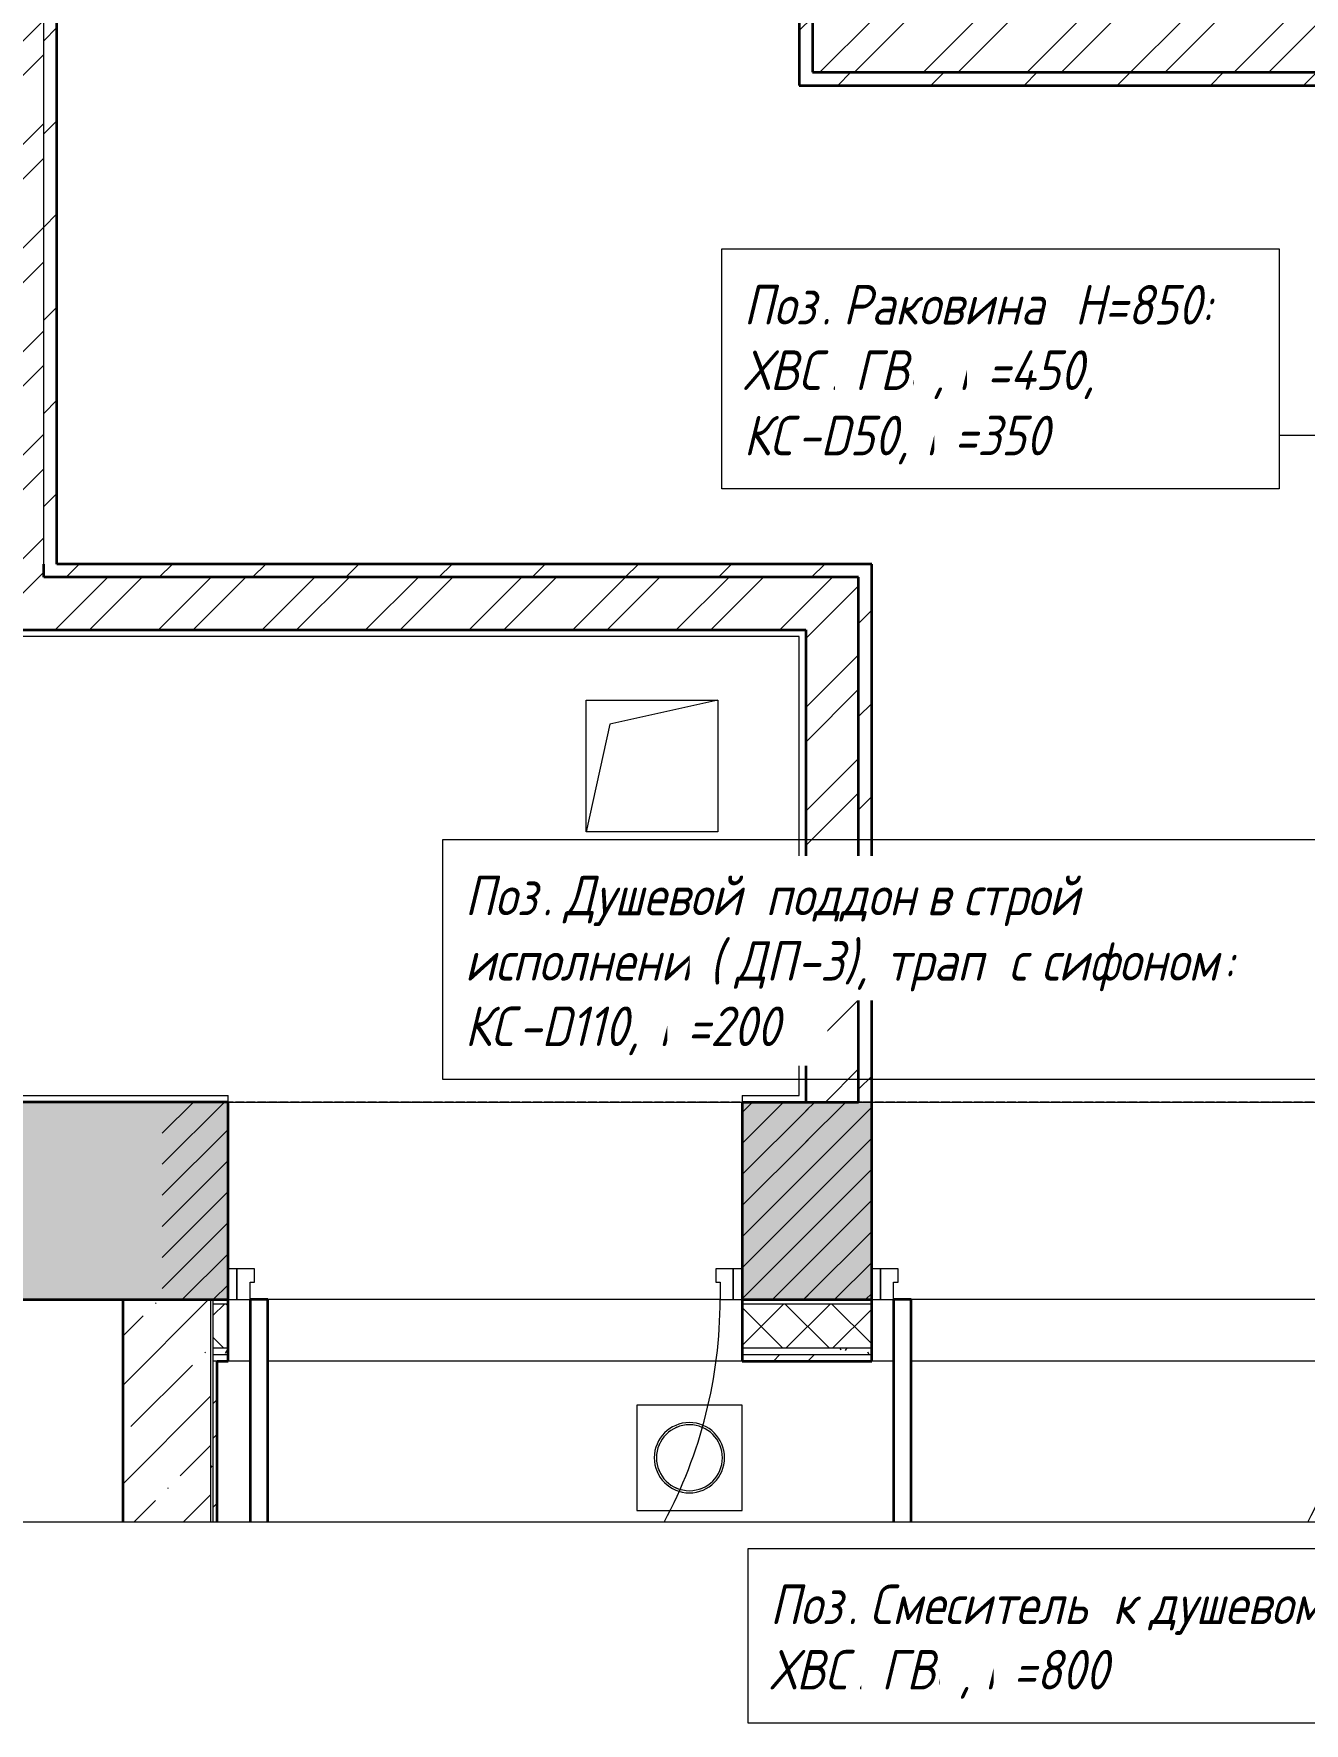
# Model space of a CAD drawing. Header units: millimetres. Extents: x -215207 to 92095, y -30385 to 123050.
# Drawn here: x 19452 to 22344, y 13946 to 17793 of the extents above; entities that cross this region are included whole.
import ezdxf

# ---------------------------------------------------------------- set-up
doc = ezdxf.new("R2010")
doc.units = ezdxf.units.MM
doc.linetypes.add('ADSK_Линия сетки', pattern=[25, 20, -2.5, 0, -2.5])
doc.linetypes.add('ADSK_Штриховая_ш2 п1_5', pattern=[4.5, 3, -1.5])
for name, color, linetype, lineweight in [('Аннотация', 7, 'Continuous', 20), ('Двери', 7, 'Continuous', 9), ('Оси', 7, 'Continuous', 9), ('Перекрытие', 7, 'Continuous', 20), ('Сантехника', 7, 'Continuous', 20), ('Стены наружные', 7, 'Continuous', 20), ('Стены штриховка', 7, 'Continuous', 9), ('Узлы', 7, 'Continuous', 20)]:
    doc.layers.add(name, color=color, linetype=linetype, lineweight=lineweight)
doc.styles.add('GOST Common_I', font='GOST_Common Italic.ttf', dxfattribs={"width": 0.9, "height": 90})
pattern_1 = [(45, (0, 0), (-35.3553, 35.3553), [])]
pattern_2 = [(45, (0, 0), (-117.8662, 117.8662), []), (45, (78.58, 0), (-117.8662, 117.8662), [])]
pattern_3 = [(0, (0, 0), (203.2, 50.8), [16.764, -135.636, 16.764, -135.636, -812.8]), (0, (0, 0), (203.2, 50.8), [-304.8, 16.764, -288.036, 16.764, -135.636, -355.6]), (0, (0, 0), (203.2, 50.8), [-762, 16.764, -84.836, 16.764, -237.236]), (120, (76.2, 25.4), (-145.59409, 150.57636), [16.764, -135.636, 16.764, -135.636, -812.8]), (120, (76.2, 25.4), (-145.59409, 150.57636), [-304.8, 16.764, -288.036, 16.764, -135.636, -355.6]), (120, (76.2, 25.4), (-145.59409, 150.57636), [-762, 16.764, -84.836, 16.764, -237.236]), (240, (101.6, 127), (-57.60591, -201.37636), [16.764, -135.636, 16.764, -135.636, -812.8]), (240, (101.6, 127), (-57.60591, -201.37636), [-304.8, 16.764, -288.036, 16.764, -135.636, -355.6]), (240, (101.6, 127), (-57.60591, -201.37636), [-762, 16.764, -84.836, 16.764, -237.236])]
pattern_4 = [(45, (0, 0), (-106.066, 106.066), [])]

# ---------------------------------------------------------------- blocks, each defined once
blk = doc.blocks.new('AC_Дверь_Однопольная_Стальная - Дн-17л__1170х2200h _ Подвал_ Л_Антипаника-6760679-План подвала _Пищеблок_ - Привязка мокрых точек')
at = {"layer": 'Двери', "lineweight": 20, "true_color": 0xff0000}
h = blk.add_hatch(dxfattribs=at)
h.set_pattern_fill('FP_2', color=1, style=0, pattern_type=2)
h.set_pattern_definition(pattern_1)
h.paths.add_polyline_path([(-735, 225), (-735, -225), (-585, -225), (-585, 225)])
h.paths.add_polyline_path([(735, 225), (585, 225), (585, -225), (735, -225)])
at = {"layer": 'Двери', "lineweight": 35}
for p, q in [((495, 731.2), (495, 225)), ((535, 225), (535, 731.2)), ((495, 225), (535, 225))]:
    blk.add_line(p, q, dxfattribs=at)
at = {"layer": 'Двери', "linetype": 'ADSK_Штриховая_ш2 п1_5'}
for p, q in [((-585, 225), (-735, 225)), ((-585, -225), (-585, 225)), ((735, 225), (585, 225)), ((585, 225), (585, -225)), ((-735, -225), (-585, -225)), ((585, -225), (735, -225))]:
    blk.add_line(p, q, dxfattribs=at)
at = {"layer": 'Двери'}
for p, q in [((-565, 225), (-585, 225)), ((-585, 225), (-585, 155)), ((-535, 225), (-565, 225)), ((-565, 225), (-565, 155)), ((-565, 155), (-565, 225)), ((-535, 185), (-535, 225)), ((565, 225), (535, 225)), ((535, 225), (535, 185)), ((565, 155), (565, 225)), ((585, 225), (565, 225)), ((565, 225), (565, 155)), ((585, 155), (585, 225)), ((-585, 155), (-565, 155)), ((-565, 155), (-525, 155)), ((-525, 185), (-535, 185)), ((-525, 155), (-525, 185)), ((535, 185), (525, 185)), ((525, 185), (525, 155)), ((525, 155), (565, 155)), ((565, 155), (585, 155))]:
    blk.add_line(p, q, dxfattribs=at)
blk.add_arc((535, 225), 1070, 151.7481, 180, dxfattribs=at)
blk = doc.blocks.new('AC_Дверь_Однопольная_Стальная - Дн-17л_1170х2200h _ Подвал_ Л_Антипаника-5101140-План подвала _Пищеблок_ - Привязка мокрых точек')
at = {"layer": 'Двери', "lineweight": 20, "true_color": 0xff0000}
h = blk.add_hatch(dxfattribs=at)
h.set_pattern_fill('FP_2', color=1, style=0, pattern_type=2)
h.set_pattern_definition(pattern_1)
h.paths.add_polyline_path([(-585, 225), (-735, 225), (-735, -225), (-585, -225)])
h.paths.add_polyline_path([(585, 225), (585, -225), (735, -225), (735, 225)])
at = {"layer": 'Двери', "lineweight": 35}
for p, q in [((495, 731.2), (495, 225)), ((535, 225), (535, 731.2)), ((495, 225), (535, 225))]:
    blk.add_line(p, q, dxfattribs=at)
at = {"layer": 'Двери', "linetype": 'ADSK_Штриховая_ш2 п1_5'}
for p, q in [((-585, 225), (-735, 225)), ((-585, -225), (-585, 225)), ((735, 225), (585, 225)), ((585, 225), (585, -225)), ((-735, -225), (-585, -225)), ((585, -225), (735, -225))]:
    blk.add_line(p, q, dxfattribs=at)
at = {"layer": 'Двери'}
for p, q in [((-565, 225), (-585, 225)), ((-585, 225), (-585, 155)), ((-535, 225), (-565, 225)), ((-565, 225), (-565, 155)), ((-565, 155), (-565, 225)), ((-535, 185), (-535, 225)), ((565, 225), (535, 225)), ((535, 225), (535, 185)), ((565, 155), (565, 225)), ((585, 225), (565, 225)), ((565, 225), (565, 155)), ((585, 155), (585, 225)), ((-585, 155), (-565, 155)), ((-565, 155), (-525, 155)), ((-525, 185), (-535, 185)), ((-525, 155), (-525, 185)), ((535, 185), (525, 185)), ((525, 185), (525, 155)), ((525, 155), (565, 155)), ((565, 155), (585, 155))]:
    blk.add_line(p, q, dxfattribs=at)
blk.add_arc((535, 225), 1070, 151.7481, 180, dxfattribs=at)
blk = doc.blocks.new('ADSK_ППР_Трап горизонтальный - С гидрозатвором 240х240 D110-V5-План подвала _Пищеблок_ - Привязка мокрых точек')
at = {"layer": 'Сантехника'}
for p, q in [((120, 120), (-120, 120)), ((-120, 120), (-120, -120)), ((120, -120), (120, 120)), ((-120, -120), (120, -120))]:
    blk.add_line(p, q, dxfattribs=at)
for radius, start, end in [(80, 0, 180), (75, 360, 180), (75, 109.9712, 115.0288), (75, 64.9712, 70.0288), (80, 180, 0), (75, 180, 360), (75, 154.9712, 160.0288), (75, 19.9712, 25.0288), (75, 199.9712, 205.0288), (75, 334.9712, 340.0288), (75, 244.9712, 250.0288), (75, 289.9712, 295.0288)]:
    blk.add_arc((0, 0), radius, start, end, dxfattribs=at)
blk = doc.blocks.new('ADSK_Обрыв_Линия - По умолчанию-8121897-План подвала _Пищеблок_ - Привязка мокрых точек')
at = {"layer": 'Узлы'}
blk.add_line((0, 0), (5345, 0), dxfattribs=at)

msp = doc.modelspace()

# ---------------------------------------------------------------- hatches: boundary and pattern name
at = {"layer": 'Стены наружные', "lineweight": 9}
h = msp.add_hatch(dxfattribs=at)
h.set_pattern_fill('FP_3', color=256, style=0, pattern_type=2)
h.set_pattern_definition(pattern_2)
h.paths.add_polyline_path([(19354, 16435.3), (19474, 16435.3), (19474, 21290.3), (19354, 21290.3), (19354, 17467.2)])
h.paths.add_polyline_path([(19374, 22340.3), (19474, 22340.3), (19474, 23640.3), (19354, 23640.3), (19354, 22340.3)])
h.paths.add_polyline_path([(19354, 23760.3), (19474, 23760.3), (19474, 26760.3), (19354, 26760.3), (19354, 24592.2)])
h = msp.add_hatch(dxfattribs=at)
h.set_pattern_fill('FP_8', color=256, style=0, pattern_type=2)
h.set_pattern_definition(pattern_4)
h.paths.add_polyline_path([(19504, 16585.3), (19504, 21290.3), (19474, 21290.3), (19474, 16585.3)])
h.paths.add_polyline_path([(19504, 22340.3), (19504, 22990.3), (19474, 22990.3), (19474, 22340.3)])
h = msp.add_hatch(dxfattribs=at)
h.set_pattern_fill('FP_8', color=256, style=0, pattern_type=2)
h.set_pattern_definition(pattern_4)
h.paths.add_polyline_path([(21194, 17675.3), (21224, 17675.3), (21224, 17855.3), (21194, 17855.3)])
h.paths.add_polyline_path([(21194, 18905.3), (21224, 18905.3), (21224, 20870.3), (21194, 20870.3), (21194, 19248.5)])
h = msp.add_hatch(dxfattribs=at)
h.set_pattern_fill('FP_3', color=256, style=0, pattern_type=2)
h.set_pattern_definition(pattern_2)
h.paths.add_polyline_path([(22669, 17705.3), (23289, 17705.3), (23289, 17825.3), (21224, 17825.3), (21224, 17705.3), (22549, 17705.3)])
h.paths.add_polyline_path([(24339, 17705.3), (24369, 17705.3), (24369, 17825.3), (24339, 17825.3), (24339, 17805.3)])
h = msp.add_hatch(dxfattribs=at)
h.set_pattern_fill('FP_8', color=256, style=0, pattern_type=2)
h.set_pattern_definition(pattern_4)
h.paths.add_polyline_path([(21224, 17675.3), (22549, 17675.3), (22549, 17705.3), (21224, 17705.3)])
h = msp.add_hatch(dxfattribs=at)
h.set_pattern_fill('FP_8', color=256, style=0, pattern_type=2)
h.set_pattern_definition(pattern_4)
h.paths.add_polyline_path([(19474, 16555.3), (21329, 16555.3), (21329, 16585.3), (19474, 16585.3)])
h = msp.add_hatch(dxfattribs=at)
h.set_pattern_fill('FP_8', color=256, style=0, pattern_type=2)
h.set_pattern_definition(pattern_4)
h.paths.add_polyline_path([(21329, 15390.3), (21359, 15390.3), (21359, 16585.3), (21329, 16585.3), (21329, 15686)])
h = msp.add_hatch(dxfattribs=at)
h.set_pattern_fill('FP_3', color=256, style=0, pattern_type=2)
h.set_pattern_definition(pattern_2)
h.paths.add_polyline_path([(21329, 16435.3), (21329, 16555.3), (19474, 16555.3), (19474, 16435.3), (21209, 16435.3)])
h = msp.add_hatch(dxfattribs=at)
h.set_pattern_fill('FP_3', color=256, style=0, pattern_type=2)
h.set_pattern_definition(pattern_2)
h.paths.add_polyline_path([(21209, 15360.3), (21329, 15360.3), (21329, 16435.3), (21209, 16435.3), (21209, 15686)])
h = msp.add_hatch(dxfattribs=at)
h.set_pattern_fill('FP_8', color=256, style=0, pattern_type=2)
h.set_pattern_definition(pattern_4)
h.paths.add_polyline_path([(21359, 15360.3), (21359, 15390.3), (21329, 15390.3), (21329, 15360.3)])
at = {"layer": 'Стены наружные', "lineweight": 9, "true_color": 0xc0c0c0}
h = msp.add_hatch(dxfattribs=at)
h.set_pattern_fill('FP_1', color=9, style=0, pattern_type=2)
h.set_pattern_definition([(0, (335, 35), (500, 500), [1.676, -498.324]), (0, (105, 55), (500, 500), [1.676, -498.324]), (0, (110, 135), (500, 500), [5, -495]), (0, (235, 115), (500, 500), [1.676, -498.324]), (0, (465, 185), (500, 500), [1.676, -498.324]), (0, (160, 250), (500, 500), [1.676, -498.324]), (0, (55, 265), (500, 500), [1.676, -498.324]), (0, (160, 180), (500, 500), [1.676, -498.324]), (0, (215, 210), (500, 500), [1.676, -498.324]), (0, (170, 25), (500, 500), [1.676, -498.324]), (0, (250, 55), (500, 500), [1.676, -498.324]), (0, (345, 265), (500, 500), [1.676, -498.324]), (0, (425, 320), (500, 500), [1.676, -498.324]), (0, (170, 400), (500, 500), [1.676, -498.324]), (0, (230, 310), (500, 500), [1.676, -498.324]), (0, (360, 380), (500, 500), [1.676, -498.324]), (0, (415, 95), (500, 500), [5, -495]), (0, (435, 160), (500, 500), [1.676, -498.324]), (0, (350, 110), (500, 500), [1.676, -498.324]), (0, (475, 380), (500, 500), [1.676, -498.324]), (0, (400, 240), (500, 500), [1.676, -498.324]), (0, (375, 175), (500, 500), [1.676, -498.324]), (0, (305, 140), (500, 500), [1.676, -498.324]), (0, (185, 335), (500, 500), [1.676, -498.324]), (0, (125, 325), (500, 500), [1.676, -498.324]), (0, (40, 410), (500, 500), [1.676, -498.324]), (0, (295, 405), (500, 500), [1.676, -498.324]), (0, (280, 325), (500, 500), [1.676, -498.324]), (0, (295, 235), (500, 500), [1.676, -498.324]), (0, (95, 180), (500, 500), [1.676, -498.324]), (0, (50, 110), (500, 500), [1.676, -498.324]), (0, (40, 35), (500, 500), [1.676, -498.324]), (0, (435, 285), (500, 500), [1.676, -498.324]), (0, (475, 445), (500, 500), [1.676, -498.324]), (0, (365, 460), (500, 500), [1.676, -498.324]), (0, (305, 435), (500, 500), [1.676, -498.324]), (0, (120, 450), (500, 500), [1.676, -498.324]), (0, (35, 330), (500, 500), [1.676, -498.324]), (0, (100, 375), (500, 500), [1.676, -498.324]), (45, (160, 115), (0, 500.001), [7.071, -700.036]), (26.565, (165, 120), (500.0009, 500), [11.181, -1106.854]), (26.565, (175, 125), (500.0009, 500), [11.181, -1106.854]), (0, (185, 130), (500, 500), [10, -490]), (296.565, (195, 130), (500, -500.0009), [11.181, -1106.854]), (270, (200, 120), (500, -500), [5, -495]), (213.69, (200, 115), (-500.0004, -499.99923), [18.028, -1784.748]), (225, (185, 105), (6e-14, -500.001), [7.071, -700.036]), (153.435, (180, 100), (-500.0005, -0.0004), [11.181, -1106.854]), (135, (170, 105), (-500.001, 6e-14), [7.071, -700.036]), (135, (165, 110), (-500.001, 6e-14), [7.071, -700.036]), (270, (405, 65), (500, -500), [10, -490]), (45, (375, 55), (0, 500.001), [7.071, -700.036]), (225, (405, 50), (6e-14, -500.001), [14.142, -692.965]), (180, (385, 35), (-500, -500), [10, -490]), (90, (370, 40), (-500, 500), [5, -495]), (135, (375, 35), (-500.001, 6e-14), [7.071, -700.036]), (63.435, (370, 45), (-0.0004, 500.0005), [11.181, -1106.854]), (206.565, (395, 40), (-500.0009, -500), [11.181, -1106.854]), (270, (405, 55), (500, -500), [5, -495]), (0, (395, 65), (500, 500), [10, -490]), (18.435, (380, 60), (999.99934, 500.00095), [15.812, -1565.328]), (296.565, (365, 365), (500, -500.0009), [11.181, -1106.854]), (45, (335, 355), (0, 500.001), [7.071, -700.036]), (225, (365, 350), (6e-14, -500.001), [14.142, -692.965]), (153.435, (345, 335), (-500.0005, -0.0004), [11.181, -1106.854]), (90, (330, 340), (-500, 500), [5, -495]), (180, (335, 340), (-500, -500), [5, -495]), (63.435, (330, 345), (-0.0004, 500.0005), [11.181, -1106.854]), (206.565, (355, 340), (-500.0009, -500), [11.181, -1106.854]), (225, (370, 355), (6e-14, -500.001), [7.071, -700.036]), (0, (355, 365), (500, 500), [10, -490]), (18.435, (340, 360), (999.99934, 500.00095), [15.812, -1565.328]), (315, (135, 440), (500.001, 0), [7.071, -700.036]), (45, (110, 430), (0, 500.001), [7.071, -700.036]), (225, (140, 425), (6e-14, -500.001), [14.142, -692.965]), (180, (120, 415), (-500, -500), [10, -490]), (90, (105, 420), (-500, 500), [5, -495]), (135, (110, 415), (-500.001, 6e-14), [7.071, -700.036]), (45, (105, 425), (0, 500.001), [7.071, -700.036]), (180, (130, 415), (-500, -500), [10, -490]), (270, (140, 435), (500, -500), [10, -490]), (0, (125, 440), (500, 500), [10, -490]), (26.565, (115, 435), (500.0009, 500), [11.181, -1106.854])])
h.paths.add_polyline_path([(27264, 14910.3), (27264, 15360.3), (22529, 15360.3), (22529, 14910.3), (26079.1, 14910.3)])
h.paths.add_polyline_path([(21209, 14910.3), (21359, 14910.3), (21359, 15360.3), (21064, 15360.3), (21064, 14910.3)])
h.paths.add_polyline_path([(19744, 14910.3), (19894, 14910.3), (19894, 15360.3), (17141, 15360.3), (17141, 14910.3), (19003.6, 14910.3)])
at = {"layer": 'Стены наружные', "lineweight": 9}
h = msp.add_hatch(dxfattribs=at)
h.set_pattern_fill('FP_4', color=256, style=0, pattern_type=2)
h.set_pattern_definition([(45, (0, 0), (-112.2532, 112.2532), []), (45, (112.25, 0), (-112.2532, 112.2532), [198.438, -39.688, 1.676, -38.011])])
h.paths.add_polyline_path([(19854, 14404.1), (19854, 14910.3), (19654, 14910.3), (19654, 14404.1), (19816.1, 14404.1)])
h = msp.add_hatch(dxfattribs=at)
h.set_pattern_fill('FP_6', color=256, style=0, pattern_type=2)
h.set_pattern_definition(pattern_3)
h.paths.add_polyline_path([(19854.8, 14404.1), (19859, 14404.1), (19859, 14910.3), (19854, 14910.3), (19854, 14404.1)])
h = msp.add_hatch(dxfattribs=at)
h.set_pattern_fill('FP_10', color=256, style=0, pattern_type=2)
h.set_pattern_definition([(180, (0, 0), (-6e-15, -50), [])])
h.paths.add_polyline_path([(23607.5, 14900.3), (23607.5, 14910.3), (22529, 14910.3), (22529, 14900.3), (23606.5, 14900.3)])
h.paths.add_polyline_path([(21214, 14900.3), (21359, 14900.3), (21359, 14910.3), (21064, 14910.3), (21064, 14900.3)])
h.paths.add_polyline_path([(19894, 14900.3), (19894, 14910.3), (19859, 14910.3), (19859, 14900.3)])
h = msp.add_hatch(dxfattribs=at)
h.set_pattern_fill('FP_5', color=256, style=0, pattern_type=2)
h.set_pattern_definition([(45, (0, 0), (-53.033, 53.033), []), (135, (0, 0), (-53.033, -53.033), [])])
h.paths.add_polyline_path([(19894, 14800.3), (19894, 14900.3), (19859, 14900.3), (19859, 14800.3)])
h.paths.add_polyline_path([(23606.5, 14800.3), (23606.5, 14900.3), (22529, 14900.3), (22529, 14800.3), (23425.8, 14800.3)])
h.paths.add_polyline_path([(21064, 14800.3), (21359, 14800.3), (21359, 14900.3), (21064, 14900.3)])
h = msp.add_hatch(dxfattribs=at)
h.set_pattern_fill('FP_6', color=256, style=0, pattern_type=2)
h.set_pattern_definition(pattern_3)
h.paths.add_polyline_path([(21064, 14785.3), (21359, 14785.3), (21359, 14800.3), (21064, 14800.3), (21064, 14795.4)])
h.paths.add_polyline_path([(22529, 14785.3), (23606.5, 14785.3), (23606.5, 14800.3), (22529, 14800.3), (22529, 14795.4)])
h.paths.add_polyline_path([(19894, 14785.3), (19894, 14800.3), (19859, 14800.3), (19859, 14785.3)])
at = {"layer": 'Стены наружные', "lineweight": 9, "true_color": 0xd2d2d2}
h = msp.add_hatch(dxfattribs=at)
h.set_pattern_fill('FP_3', color=254, style=0, pattern_type=2)
h.set_pattern_definition(pattern_2)
h.paths.add_polyline_path([(19894, 14770.3), (19894, 14785.3), (19859, 14785.3), (19859, 14770.3), (19869, 14770.3)])
h.paths.add_polyline_path([(22541.3, 14770.3), (23606.5, 14770.3), (23606.5, 14785.3), (22529, 14785.3), (22529, 14770.3)])
h.paths.add_polyline_path([(21064, 14770.3), (21359, 14770.3), (21359, 14785.3), (21064, 14785.3)])
h = msp.add_hatch(dxfattribs=at)
h.set_pattern_fill('FP_3', color=254, style=0, pattern_type=2)
h.set_pattern_definition(pattern_2)
h.paths.add_polyline_path([(19860.6, 14404.1), (19869, 14404.1), (19869, 14770.3), (19859, 14770.3), (19859, 14404.1)])

# ---------------------------------------------------------------- linework, layer by layer
at = {"lineweight": 20}
for p, q in [((20709, 15975.3), (20709, 16275.3)), ((20709, 16275.3), (21009, 16275.3)), ((21009, 16275.3), (20763, 16220.7)), ((21009, 16275.3), (21009, 15975.3)), ((20763, 16220.7), (20709, 15975.3)), ((21009, 15975.3), (20709, 15975.3))]:
    msp.add_line(p, q, dxfattribs=at)
at = {"layer": 'Аннотация', "color": 5, "lineweight": 9, "true_color": 0x0000ff}
msp.add_line((22761.1, 16878), (22286.7, 16878), dxfattribs=at)
at = {"layer": 'Аннотация', "color": 5, "lineweight": 9, "true_color": 0x0000ff, "flags": 128}
for points in [[(21017.6, 17303), (22286.7, 17303), (22286.7, 16756.5), (21017.6, 16756.5)], [(20382.9, 15957.8), (22435.1, 15957.8), (22435.1, 15411.3), (20382.9, 15411.3)], [(21077.6, 14343.8), (22969.5, 14343.8), (22969.5, 13945.8), (21077.6, 13945.8)]]:
    msp.add_lwpolyline(points, close=True, dxfattribs=at)
at = {"layer": 'Оси', "linetype": 'ADSK_Линия сетки'}
msp.add_line((30346.9, 15360.3), (14186, 15360.3), dxfattribs=at)
at = {"layer": 'Перекрытие', "color": 49, "true_color": 0x464646}
for p, q in [((19894, 15360.3), (21064, 15360.3)), ((21359, 15360.3), (22519, 15360.3)), ((20824, 14670.3), (20824, 14430.3)), ((21064, 14670.3), (20824, 14670.3)), ((21064, 14430.3), (21064, 14670.3)), ((20824, 14430.3), (21064, 14430.3))]:
    msp.add_line(p, q, dxfattribs=at)
at = {"layer": 'Стены наружные', "lineweight": 35}
for p, q in [((19504, 16585.3), (19504, 21290.3)), ((21194, 17855.3), (21194, 17675.3)), ((21224, 17825.3), (21224, 17705.3)), ((21224, 17705.3), (22549, 17705.3)), ((21194, 17675.3), (22519, 17675.3)), ((19474, 16555.3), (19474, 16585.3)), ((21359, 16585.3), (19504, 16585.3)), ((21359, 14770.3), (21359, 16585.3)), ((21329, 16555.3), (19474, 16555.3)), ((21329, 15360.3), (21329, 16555.3)), ((19354, 16435.3), (21209, 16435.3)), ((21209, 16435.3), (21209, 15360.3)), ((19894, 15360.3), (17141, 15360.3)), ((19894, 14770.3), (19894, 15360.3)), ((21064, 15360.3), (21064, 14770.3)), ((21064, 15360.3), (21329, 15360.3)), ((17141, 14910.3), (19894, 14910.3)), ((19654, 14910.3), (19654, 14404.1)), ((21064, 14910.3), (21359, 14910.3)), ((19869, 14770.3), (19894, 14770.3)), ((19869, 14404.1), (19869, 14770.3)), ((21064, 14770.3), (21359, 14770.3))]:
    msp.add_line(p, q, dxfattribs=at)
at = {"layer": 'Стены наружные'}
for p, q in [((21194, 16420.3), (19339, 16420.3)), ((21194, 15375.3), (21194, 16420.3)), ((18069, 15375.3), (19894, 15375.3)), ((19894, 15360.3), (19894, 15375.3)), ((19894, 15360.3), (21064, 15360.3)), ((21064, 15375.3), (21194, 15375.3)), ((21064, 15375.3), (21064, 15360.3)), ((21329, 15360.3), (21359, 15360.3)), ((21014, 14910.3), (19944, 14910.3)), ((22479, 14910.3), (21409, 14910.3)), ((19944, 14770.3), (19894, 14770.3)), ((21064, 14770.3), (19984, 14770.3)), ((21409, 14770.3), (21359, 14770.3)), ((22529, 14770.3), (21449, 14770.3))]:
    msp.add_line(p, q, dxfattribs=at)
at = {"layer": 'Стены штриховка'}
for p, q in [((19474, 16585.3), (19474, 21290.3)), ((19854, 14910.3), (19854, 14404.1)), ((19859, 14910.3), (19859, 14404.1)), ((19894, 14900.3), (19859, 14900.3)), ((21359, 14900.3), (21064, 14900.3)), ((19859, 14800.3), (19894, 14800.3)), ((19859, 14785.3), (19894, 14785.3)), ((21064, 14800.3), (21359, 14800.3)), ((21064, 14785.3), (21359, 14785.3)), ((19869, 14770.3), (19859, 14770.3))]:
    msp.add_line(p, q, dxfattribs=at)

# ---------------------------------------------------------------- block references
at = {"layer": 'Двери', "linetype": 'ADSK_Штриховая_ш2 п1_5', "rotation": 180}
for name, p in [('AC_Дверь_Однопольная_Стальная - Дн-17л__1170х2200h _ Подвал_ Л_Антипаника-6760679-План подвала _Пищеблок_ - Привязка мокрых точек', (20479, 15135.3)), ('AC_Дверь_Однопольная_Стальная - Дн-17л_1170х2200h _ Подвал_ Л_Антипаника-5101140-План подвала _Пищеблок_ - Привязка мокрых точек', (21944, 15135.3))]:
    msp.add_blockref(name, p, dxfattribs=at)
at = {"layer": 'Сантехника', "rotation": 270}
msp.add_blockref('ADSK_ППР_Трап горизонтальный - С гидрозатвором 240х240 D110-V5-План подвала _Пищеблок_ - Привязка мокрых точек', (20944, 14550.3), dxfattribs=at)
at = {"layer": 'Узлы'}
msp.add_blockref('ADSK_Обрыв_Линия - По умолчанию-8121897-План подвала _Пищеблок_ - Привязка мокрых точек', (18970, 14404.1), dxfattribs=at)

# ---------------------------------------------------------------- next in the draw order: texts
at = {"layer": 'Аннотация', "color": 5, "lineweight": 9, "true_color": 0x0000ff, "char_height": 90, "width": 212.848, "attachment_point": 1, "style": 'GOST Common_I', "bg_fill": 2}
for insert in [(21067.6, 17220.7), (20432.9, 15875.5), (21127.6, 14261.4)]:
    msp.add_mtext('Поз', dxfattribs=dict(at, insert=insert))

# ---------------------------------------------------------------- next in the draw order: texts
at = {"layer": 'Аннотация', "color": 5, "lineweight": 9, "true_color": 0x0000ff, "char_height": 90, "width": 61.329, "attachment_point": 1, "style": 'GOST Common_I', "bg_fill": 2}
for insert in [(21243.3, 17220.7), (20608.5, 15875.5), (21303.3, 14261.4)]:
    msp.add_mtext('. ', dxfattribs=dict(at, insert=insert))

# ---------------------------------------------------------------- next in the draw order: texts
at = {"layer": 'Аннотация', "color": 5, "lineweight": 9, "true_color": 0x0000ff, "char_height": 90, "attachment_point": 1, "style": 'GOST Common_I', "bg_fill": 2}
for s, insert, width in [('Раковина', (21293.9, 17220.7), 580.823), ('Душевой', (20659.1, 15875.5), 523.101), ('Смеситель', (21353.9, 14261.4), 638.544)]:
    msp.add_mtext(s, dxfattribs=dict(at, insert=insert, width=width))

# ---------------------------------------------------------------- next in the draw order: texts
for s, insert, width in [(' H=850:', (21773.1, 17220.7), 414.873), ('ХВС', (21067.6, 17071.8), 238.101), ('\\fGOST Common|b0|i1|c204|p34|;\\W.9; ', (21090.7, 15875.5), 32.468), ('\\fGOST Common|b0|i1|c204|p34|;\\W.9; ', (21880.7, 14261.4), 32.468), ('ХВС', (21127.6, 14112.6), 238.101)]:
    msp.add_mtext(s, dxfattribs=dict(at, insert=insert, width=width))

# ---------------------------------------------------------------- next in the draw order: texts
for s, insert, width in [('\\fGOST Common|b0|i1|c204|p34|;\\W.9;/', (21264.1, 17071.8), 68.544), ('поддон', (21117.5, 15875.5), 411.266), ('\\fGOST Common|b0|i1|c204|p34|;\\W.9;к', (21907.5, 14261.4), 68.544), ('\\fGOST Common|b0|i1|c204|p34|;\\W.9;/', (21324.1, 14112.6), 68.544)]:
    msp.add_mtext(s, dxfattribs=dict(at, insert=insert, width=width))

# ---------------------------------------------------------------- next in the draw order: texts
for s, insert, width in [('ГВС', (21320.6, 17071.8), 216.456), ('\\fGOST Common|b0|i1|c204|p34|;\\W.9; ', (21456.8, 15875.5), 32.468), ('исполнении', (20432.9, 15726.6), 674.62), ('\\fGOST Common|b0|i1|c204|p34|;\\W.9; ', (21964.1, 14261.4), 32.468), ('ГВС', (21380.6, 14112.6), 216.456)]:
    msp.add_mtext(s, dxfattribs=dict(at, insert=insert, width=width))

# ---------------------------------------------------------------- next in the draw order: texts
for s, insert, width in [(', ', (21499.2, 17071.8), 68.544), ('КС', (21067.6, 16923), 147.911), ('\\fGOST Common|b0|i1|c204|p34|;\\W.9;в', (21483.6, 15875.5), 68.544), (' (', (20989.5, 15726.6), 72.152), ('КС', (20432.9, 15577.8), 147.911), ('душевому', (21990.8, 14261.4), 580.823), (', ', (21559.2, 14112.6), 68.544)]:
    msp.add_mtext(s, dxfattribs=dict(at, insert=insert, width=width))

# ---------------------------------------------------------------- next in the draw order: texts
for s, insert, width in [('\\fGOST Common|b0|i1|c204|p34|;\\W.9;Н', (21555.8, 17071.8), 79.367), ('\\fGOST Common|b0|i1|c204|p34|;\\W.9; ', (21540.2, 15875.5), 32.468), ('ДП', (21049, 15726.6), 169.557), ('\\fGOST Common|b0|i1|c204|p34|;\\W.9;Н', (21615.8, 14112.6), 79.367)]:
    msp.add_mtext(s, dxfattribs=dict(at, insert=insert, width=width))

# ---------------------------------------------------------------- next in the draw order: texts
for s, insert, width in [('=450,', (21621.3, 17071.8), 321.076), ('строй', (21566.9, 15875.5), 353.544), ('-3), ', (21188.9, 15726.6), 245.316), ('-D110, ', (20554.9, 15577.8), 386.013), ('=800', (21681.3, 14112.6), 274.177)]:
    msp.add_mtext(s, dxfattribs=dict(at, insert=insert, width=width))

# ---------------------------------------------------------------- next in the draw order: texts
for s, insert, width in [('-D50, ', (21189.7, 16923), 353.544), ('\\fGOST Common|b0|i1|c204|p34|;\\W.9; ', (21858.6, 15875.5), 32.468), ('трап', (21391.3, 15726.6), 306.645), ('\\fGOST Common|b0|i1|c204|p34|;\\W.9;Н', (20873.4, 15577.8), 79.367)]:
    msp.add_mtext(s, dxfattribs=dict(at, insert=insert, width=width))

# ---------------------------------------------------------------- next in the draw order: texts
for s, insert, width in [('\\fGOST Common|b0|i1|c204|p34|;\\W.9;Н', (21481.4, 16923), 79.367), ('\\fGOST Common|b0|i1|c204|p34|;\\W.9; ', (21644.3, 15726.6), 32.468), ('=200', (20938.9, 15577.8), 274.177)]:
    msp.add_mtext(s, dxfattribs=dict(at, insert=insert, width=width))

# ---------------------------------------------------------------- next in the draw order: texts
for s, insert, width in [('=350', (21546.9, 16923), 274.177), ('\\fGOST Common|b0|i1|c204|p34|;\\W.9;с', (21671.1, 15726.6), 57.722)]:
    msp.add_mtext(s, dxfattribs=dict(at, insert=insert, width=width))

# ---------------------------------------------------------------- next in the draw order: texts
at = {"layer": 'Аннотация', "color": 5, "lineweight": 9, "true_color": 0x0000ff, "insert": (21718.7, 15726.6), "char_height": 90, "width": 32.468, "attachment_point": 1, "style": 'GOST Common_I', "bg_fill": 2}
msp.add_mtext('\\fGOST Common|b0|i1|c204|p34|;\\W.9; ', dxfattribs=at)

# ---------------------------------------------------------------- next in the draw order: texts
at = {"layer": 'Аннотация', "color": 5, "lineweight": 9, "true_color": 0x0000ff, "insert": (21745.5, 15726.6), "char_height": 90, "width": 501.456, "attachment_point": 1, "style": 'GOST Common_I', "bg_fill": 2}
msp.add_mtext('сифоном', dxfattribs=at)

# ---------------------------------------------------------------- next in the draw order: texts
at = {"layer": 'Аннотация', "color": 5, "lineweight": 9, "true_color": 0x0000ff, "insert": (22159.3, 15726.6), "char_height": 90, "width": 28.861, "attachment_point": 1, "style": 'GOST Common_I', "bg_fill": 2}
msp.add_mtext('\\fGOST Common|b0|i1|c204|p34|;\\W.9;:', dxfattribs=at)

doc.saveas('drawing.dxf')
